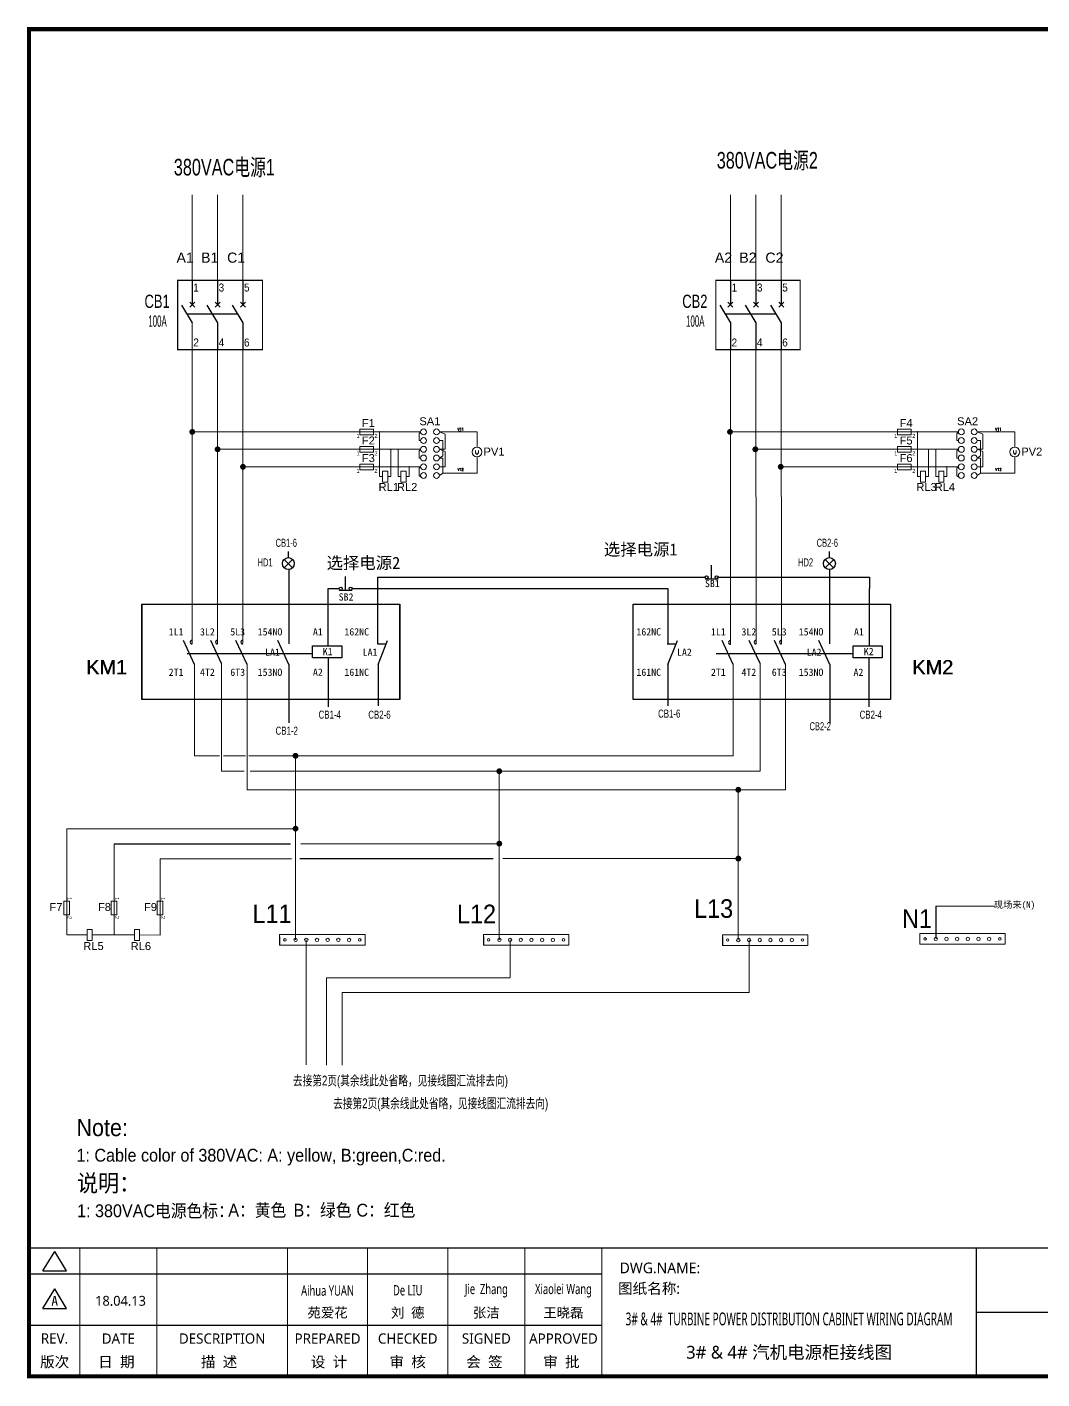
# Model space of a CAD drawing. Extents: x 81437 to 204847, y -54597 to -29444.
# Drawn here: x 91430 to 93804, y -41356 to -38194 of the extents above; entities that cross this region are included whole.
import ezdxf
from ezdxf.enums import TextEntityAlignment as Align
from ezdxf.lldxf.tags import DXFTag

# ---------------------------------------------------------------- set-up
doc = ezdxf.new("R2010")
doc.units = 0
doc.header["$LTSCALE"] = 100
doc.header["$MEASUREMENT"] = 0
for name, color, linetype in [('1', 9, 'Continuous'), ('t', 1, 'Continuous'), ('空气开关', 7, 'Continuous')]:
    doc.layers.add(name, color=color, linetype=linetype)
doc.layers.add('细实线', color=7, linetype='Continuous', lineweight=20)
doc.styles.add('HZ', font='arial.ttf', dxfattribs={"width": 0.7})
doc.styles.add('HZA', font='romans', dxfattribs={"width": 0.75, "bigfont": 'ams_dx'})
doc.styles.get("Standard").update_dxf_attribs({"font": ''})
doc.styles.add('微软雅黑', font='')
doc.styles.get('Standard').set_extended_font_data('SimSun')
doc.styles.get('微软雅黑').set_extended_font_data('Microsoft YaHei')
tags = doc.linetypes.add('WASTE', pattern=[0.375, 0.25, -0.125]).pattern_tags.tags
tags[6:7] = [DXFTag(74, 4), DXFTag(75, 0), DXFTag(340, '0'), DXFTag(46, 1.0), DXFTag(50, 0.0), DXFTag(44, 0.0), DXFTag(45, 0.0)]
tags[4:5] = [DXFTag(74, 4), DXFTag(75, 0), DXFTag(340, '0'), DXFTag(46, 1.0), DXFTag(50, 0.0), DXFTag(44, 0.0), DXFTag(45, 0.0)]

# ---------------------------------------------------------------- blocks, each defined once
blk = doc.blocks.new('图框')
at = {"color": 7}
for p, q in [((2209.5, -2910.4), (2209.5, -3210.4)), ((-6.2, -2970.4), (1334, -2970.4)), ((2209.5, -3060.4), (3109.5, -3060.4)), ((-6.2, -3090.4), (1334, -3090.4))]:
    blk.add_line(p, q, dxfattribs=at)
at = {"color": 7, "const_width": 3}
blk.add_lwpolyline([(4109.5, -2910.4), (-6.2, -2910.4)], dxfattribs=at)
at = {"layer": 't', "color": 7}
for p, q in [((25.8, -2963.9), (53.7, -2918)), ((81.7, -2963.9), (53.7, -2918)), ((25.8, -2963.9), (81.7, -2963.9)), ((25.8, -3051.8), (53.7, -3006)), ((81.7, -3051.8), (53.7, -3006)), ((25.8, -3051.8), (81.7, -3051.8))]:
    blk.add_line(p, q, dxfattribs=at)
at = {"layer": 't', "color": 7, "const_width": 9.62}
blk.add_lwpolyline([(4109.5, -3210.4), (4109.5, -58.9), (-6.2, -58.9), (-6.2, -3210.4)], close=True, dxfattribs=at)
at = {"layer": 't', "color": 7, "const_width": 2.4}
for points in [[(112.6, -2911.6), (112.6, -3210.4)], [(292.9, -2911.6), (292.9, -3210.4)], [(598.2, -2911.6), (598.2, -3215.3)], [(785.8, -2911.6), (785.8, -3215.3)], [(973.4, -2911.6), (973.4, -3215.3)], [(1153.7, -2911.6), (1153.7, -3215.3)], [(1334, -2911.6), (1334, -3215.3)]]:
    blk.add_lwpolyline(points, dxfattribs=at)
at = {"color": 7, "style": '微软雅黑', "flags": 8}
for tag, p, height in [('DWG.NAME:', (1375.5, -2969.2), 25), ('DWG.NO.:', (3122, -3089.3), 24), ('图纸编号', (3309.2, -3111.3), 24), ('FILENO.:', (3122.5, -3165), 24), ('文档号', (3311.6, -3183), 24)]:
    blk.add_attdef(tag, p, '', height=height, dxfattribs=at)
at = {"color": 7, "style": '微软雅黑', "width": 0.8, "flags": 8}
for tag, p, height in [('PROJECTNAME:', (3119.3, -2971.7), 24), ('PROJECT_NAME', (3324.7, -2969.2), 25)]:
    blk.add_attdef(tag, p, '', height=height, dxfattribs=at)
at = {"color": 7, "style": '微软雅黑', "flags": 8}
for tag, height, width, p in [('RENLIU', 24, 0.7, (692, -3009.2)), ('SHUFENWANG', 24, 0.7, (879.6, -3009.2)), ('FANGHOU', 24, 0.7, (1063.6, -3009.2)), ('DANDANLI', 24, 0.7, (1243.9, -3009.2)), ('#10STATIONONTROLCABINETCOVER', 30, 0.6, (1771.7, -3076)), ('HANGZHOUHOLLYSYSAUTOMATIONCO.,LTD.', 24, 0.7, (2763.9, -3104.6))]:
    blk.add_attdef(tag, text='', height=height, dxfattribs=dict(at, width=width)).set_placement(p, align=Align.MIDDLE)
for tag, p in [('图纸名称:', (1371.6, -3024.8)), ('项目名称', (3272.9, -3045.6))]:
    blk.add_attdef(tag, text='', height=25, dxfattribs=at).set_placement(p, align=Align.BOTTOM_LEFT)
at = {"color": 7, "flags": 8}
blk.add_attdef('A', text='', height=23, dxfattribs=at).set_placement((53.7, -3033.7), align=Align.MIDDLE)
at = {"color": 7, "style": '微软雅黑', "flags": 8}
for tag, height, p in [('设计时间', 23, (207.7, -3033.7)), ('刘仁', 23, (692, -3061.1)), ('王姝芬', 23, (879.6, -3061.1)), ('侯方', 23, (1063.6, -3061.1)), ('李丹丹', 23, (1243.9, -3061.1)), ('PAGEXOFX', 24, (3947.6, -3097.9)), ('REV.', 24, (53.2, -3121.9)), ('DATE', 24, (202.7, -3121.9)), ('DESCRIPTION', 24, (445.6, -3121.9)), ('PREPARED', 24, (692, -3121.9)), ('CHECKED', 24, (879.6, -3121.9)), ('SIGNED', 24, (1063.6, -3121.9)), ('APPROVED', 24, (1243.9, -3121.9)), ('图纸名称', 30, (1771.7, -3153.6)), ('第几页共几页', 24, (3947.6, -3172.9))]:
    blk.add_attdef(tag, text='', height=height, dxfattribs=at).set_placement(p, align=Align.MIDDLE)
at = {"layer": 't', "color": 7, "style": '微软雅黑'}
for s, p in [('版次', (53.7, -3176.5)), ('日  期', (198, -3176.5)), ('描  述', (438.3, -3176.5)), ('设  计', (695.3, -3176.5)), ('审  核', (879.4, -3176.5)), ('会  签', (1058.9, -3176.5)), ('审  批', (1239.1, -3176.5))]:
    blk.add_text(s, height=25, dxfattribs=at).set_placement(p, align=Align.MIDDLE_CENTER)

msp = doc.modelspace()

# ---------------------------------------------------------------- linework, layer by layer
for p, q in [((91816, -38786), (91816, -38842.9)), ((91875.3, -38786), (91875.3, -38842.9)), ((91934.7, -38786.1), (91934.7, -38842.9)), ((93075.2, -38786), (93075.2, -38842.9)), ((93134.6, -38786), (93134.6, -38842.9)), ((93193.9, -38786.1), (93193.9, -38842.9)), ((91791, -38844.4), (91816, -38885.1)), ((91810.2, -38848.7), (91821.8, -38837.1)), ((91810.2, -38837.1), (91821.8, -38848.7)), ((91850.3, -38844.4), (91875.3, -38885.1)), ((91869.5, -38848.7), (91881.2, -38837.1)), ((91869.5, -38837.1), (91881.2, -38848.7)), ((91909.6, -38844.4), (91934.7, -38885.1)), ((91928.9, -38848.7), (91940.5, -38837.1)), ((91928.9, -38837.1), (91940.5, -38848.7)), ((93050.2, -38844.4), (93075.2, -38885.1)), ((93069.4, -38848.7), (93081.1, -38837.1)), ((93069.4, -38837.1), (93081.1, -38848.7)), ((93109.5, -38844.4), (93134.6, -38885.1)), ((93128.7, -38848.7), (93140.4, -38837.1)), ((93128.7, -38837.1), (93140.4, -38848.7)), ((93168.9, -38844.4), (93193.9, -38885.1)), ((93188.1, -38848.7), (93199.7, -38837.1)), ((93188.1, -38837.1), (93199.7, -38848.7)), ((91875.3, -38885.1), (91875.3, -38948.2)), ((91934.7, -38885.1), (91934.7, -38948.2)), ((93075.2, -38885.1), (93075.2, -38948.2)), ((93134.6, -38885.1), (93134.6, -38948.2)), ((93193.9, -38885.1), (93193.9, -38948.2)), ((92041, -39434.6), (92041, -39420.2)), ((93306.7, -39434.6), (93306.7, -39420.2)), ((92031, -39438.7), (92050.9, -39458.4)), ((92051, -39438.9), (92031.2, -39458.7)), ((92042, -39462.6), (92042, -39636.4)), ((93031.1, -39484.1), (93031.1, -39452.1)), ((93296.7, -39438.7), (93316.6, -39458.4)), ((93316.7, -39438.9), (93296.9, -39458.7)), ((93306.6, -39462.6), (93306.6, -39636.5)), ((92174.9, -39510.7), (92174.9, -39478.8)), ((92249.4, -39480.4), (92249.4, -39636.5)), ((92249.4, -39480.4), (93016, -39480.5)), ((93016.2, -39484.1), (93046.2, -39484.1)), ((93046.1, -39480.4), (93400.1, -39480.4)), ((93400.1, -39480.4), (93400.1, -39507.1)), ((92134.4, -39641.3), (92134.4, -39507.1)), ((92134.4, -39507.1), (92159.8, -39507.1)), ((92160, -39510.7), (92190, -39510.7)), ((92190, -39507.2), (92928.4, -39507.2)), ((92191.1, -39507.1), (92883.8, -39507.1)), ((92928.4, -39507.1), (92928.4, -39636.4)), ((93400.1, -39641.3), (93400.1, -39507.1)), ((91821.6, -39684.6), (91795.8, -39628.3)), ((91884.7, -39682), (91859.3, -39628.4)), ((91944.2, -39684.6), (91918.4, -39628.3)), ((92042.2, -39684.6), (92016.4, -39628.3)), ((92249.4, -39636.5), (92268.8, -39636.5)), ((92250.6, -39636.4), (92269.9, -39636.4)), ((92250.8, -39684.6), (92273.2, -39628.3)), ((92927.2, -39636.5), (92946.6, -39636.5)), ((92928.4, -39636.4), (92947.7, -39636.4)), ((92928.6, -39684.6), (92951, -39628.3)), ((93081.5, -39684.7), (93055.6, -39628.4)), ((93144.5, -39682), (93119.3, -39628.8)), ((93204.1, -39684.7), (93178.3, -39628.4)), ((93307.9, -39684.6), (93282.1, -39628.3)), ((92042.2, -39684.6), (92042.2, -39821.2)), ((92134.4, -39669), (92134.4, -39783.9)), ((92250.8, -39684.6), (92250.8, -39781.1)), ((92928.6, -39684.6), (92928.6, -39781.5)), ((93307.9, -39684.6), (93307.9, -39822.4)), ((93399, -39669), (93399, -39784)), ((93555.5, -40249.7), (93555.5, -40325.9))]:
    msp.add_line(p, q)
at = {"color": 7, "lineweight": 15}
for p, q in [((92350.3, -39140.5), (92346.6, -39144)), ((92346.6, -39144), (92346.6, -39160.9)), ((92394.4, -39140.5), (92407.8, -39145.7)), ((92394.4, -39140.5), (92439.4, -39140.5)), ((92407.8, -39145.7), (92407.8, -39181.3)), ((92444.6, -39140.5), (92482.3, -39140.5)), ((92482.3, -39140.5), (92482.3, -39176)), ((93608.4, -39140.5), (93604.6, -39144)), ((93604.6, -39144), (93604.6, -39160.9)), ((93652.4, -39140.5), (93665.9, -39145.7)), ((93652.4, -39140.5), (93697.4, -39140.5)), ((93665.9, -39145.7), (93665.9, -39181.3)), ((93702.7, -39140.5), (93740.3, -39140.5)), ((93740.3, -39140.5), (93740.3, -39176)), ((92350.3, -39160.9), (92346.6, -39160.9)), ((92350.3, -39181.3), (92346.6, -39184.8)), ((92394.4, -39160.9), (92402.4, -39160.9)), ((92394.4, -39181.3), (92407.8, -39186.5)), ((92394.4, -39181.3), (92407.8, -39181.3)), ((92402.4, -39160.9), (92402.4, -39196.6)), ((93608.4, -39160.9), (93604.6, -39160.9)), ((93608.4, -39181.3), (93604.6, -39184.8)), ((93652.4, -39160.9), (93660.4, -39160.9)), ((93652.4, -39181.3), (93665.9, -39186.5)), ((93652.4, -39181.3), (93665.9, -39181.3)), ((93660.4, -39160.9), (93660.4, -39196.6)), ((92346.6, -39184.8), (92346.6, -39201.7)), ((92350.3, -39201.7), (92346.6, -39201.7)), ((92402.4, -39196.6), (92394.4, -39201.7)), ((92394.4, -39201.7), (92402.4, -39201.7)), ((92402.4, -39201.7), (92402.4, -39237.4)), ((92407.8, -39186.5), (92407.8, -39222.1)), ((92479, -39183.8), (92479, -39189.6)), ((92479, -39189.6), (92482.2, -39193.6)), ((92482.2, -39193.6), (92485.5, -39189.6)), ((92482.3, -39199), (92482.3, -39237.4)), ((92485.5, -39189.6), (92485.5, -39183.8)), ((93604.6, -39184.8), (93604.6, -39201.7)), ((93608.4, -39201.7), (93604.6, -39201.7)), ((93660.4, -39196.6), (93652.4, -39201.7)), ((93652.4, -39201.7), (93660.4, -39201.7)), ((93660.4, -39201.7), (93660.4, -39237.4)), ((93665.9, -39186.5), (93665.9, -39222.1)), ((93737, -39183.8), (93737, -39189.6)), ((93737, -39189.6), (93740.3, -39193.6)), ((93740.3, -39193.6), (93743.6, -39189.6)), ((93740.3, -39199), (93740.3, -39237.4)), ((93743.6, -39189.6), (93743.6, -39183.8)), ((92350.3, -39222.1), (92346.6, -39225.7)), ((92346.6, -39225.7), (92346.6, -39242.6)), ((92394.4, -39222.1), (92407.8, -39222.1)), ((92402.4, -39237.4), (92394.4, -39242.6)), ((92402.4, -39237.4), (92439.4, -39237.4)), ((92439.4, -39237.4), (92482.3, -39237.4)), ((93608.4, -39222.1), (93604.6, -39225.7)), ((93604.6, -39225.7), (93604.6, -39242.6)), ((93652.4, -39222.1), (93665.9, -39222.1)), ((93660.4, -39237.4), (93652.4, -39242.6)), ((93660.4, -39237.4), (93697.4, -39237.4)), ((93697.4, -39237.4), (93740.3, -39237.4))]:
    msp.add_line(p, q, dxfattribs=at)
at = {"ltscale": 5}
for p, q in [((92444.6, -39140.5), (92439.4, -39140.5)), ((93702.7, -39140.5), (93697.4, -39140.5))]:
    msp.add_line(p, q, dxfattribs=at)
at = {"color": 3, "lineweight": 15}
for p, q in [((91875.4, -39181.3), (92350.3, -39181.3)), ((93133.4, -39181.3), (93608.4, -39181.3))]:
    msp.add_line(p, q, dxfattribs=at)
at = {"color": 1, "lineweight": 15}
for p, q in [((91934.7, -39222.2), (92350.3, -39222.1)), ((93192.7, -39222.2), (93608.4, -39222.1))]:
    msp.add_line(p, q, dxfattribs=at)
at = {"linetype": 'WASTE', "ltscale": 4}
for p, q in [((91804.2, -39659), (92095.9, -39659)), ((93041.9, -39659), (93361.6, -39659))]:
    msp.add_line(p, q, dxfattribs=at)
at = {"color": 2}
msp.add_line((91522.5, -40068.8), (92057.6, -40068.7), dxfattribs=at)
at = {"color": 3}
for p, q in [((91633.5, -40103.8), (92046.1, -40103.8)), ((92069.9, -40103.8), (92534.4, -40103.7))]:
    msp.add_line(p, q, dxfattribs=at)
at = {"color": 1}
for p, q in [((91741, -40138.9), (92048.3, -40138.8)), ((92067.7, -40138.8), (92519.9, -40138.8)), ((92542.5, -40137.8), (93090.2, -40138.7))]:
    msp.add_line(p, q, dxfattribs=at)
at = {"color": 6}
for p, q in [((92020.4, -40321.4), (92020.4, -40341.4)), ((92497.1, -40321.4), (92497.1, -40341.4)), ((93056.2, -40321.7), (93056.2, -40341.7))]:
    msp.add_line(p, q, dxfattribs=at)
at = {"color": 4, "linetype": 'WASTE'}
for points in [[(91698.1, -39543.6), (92300.6, -39543.6), (92300.6, -39766.6), (91698.1, -39766.6)], [(91699.2, -39543.5), (92301.7, -39543.5), (92301.7, -39766.5), (91699.2, -39766.5)], [(92847.4, -39543.6), (93449.9, -39543.6), (93449.9, -39766.6), (92847.4, -39766.6)]]:
    msp.add_lwpolyline(points, close=True, dxfattribs=at)
for points in [[(92097.4, -39641.3), (92165.7, -39641.3), (92165.7, -39669), (92097.4, -39669)], [(93362, -39641.3), (93430.3, -39641.3), (93430.3, -39669), (93362, -39669)]]:
    msp.add_lwpolyline(points, close=True)
at = {"color": 6, "lineweight": 20}
for points in [[(92020.4, -40341.4), (92220.4, -40341.4), (92220.4, -40316.4), (92020.4, -40316.4)], [(92497.1, -40341.4), (92697.1, -40341.4), (92697.1, -40316.4), (92497.1, -40316.4)], [(93056.2, -40341.7), (93256.2, -40341.7), (93256.2, -40316.7), (93056.2, -40316.7)], [(93518, -40339.1), (93718, -40339.1), (93718, -40314.1), (93518, -40314.1)]]:
    msp.add_lwpolyline(points, close=True, dxfattribs=at)
at = {"color": 7, "lineweight": 15}
for centre, radius in [((92357.2, -39140.5), 6.88), ((92387.5, -39140.5), 6.88), ((93615.3, -39140.5), 6.88), ((93645.5, -39140.5), 6.88), ((92357.2, -39160.9), 6.88), ((92357.2, -39181.3), 6.88), ((92387.5, -39160.9), 6.88), ((92387.5, -39181.3), 6.88), ((92482.3, -39187.5), 11.5), ((93615.3, -39160.9), 6.88), ((93615.3, -39181.3), 6.88), ((93645.5, -39160.9), 6.88), ((93645.5, -39181.3), 6.88), ((93740.3, -39187.5), 11.5), ((92357.2, -39201.7), 6.88), ((92387.5, -39201.7), 6.88), ((93615.3, -39201.7), 6.88), ((93645.5, -39201.7), 6.88), ((92357.2, -39222.1), 6.88), ((92357.2, -39242.6), 6.88), ((92387.5, -39222.1), 6.88), ((92387.5, -39242.6), 6.88), ((93615.3, -39222.1), 6.88), ((93615.3, -39242.6), 6.88), ((93645.5, -39222.1), 6.88), ((93645.5, -39242.6), 6.88)]:
    msp.add_circle(centre, radius, dxfattribs=at)
for centre, radius in [((92040.9, -39448.6), 14), ((93306.6, -39448.6), 14), ((93019.5, -39480.5), 3.52), ((93042.6, -39480.5), 3.52), ((92163.4, -39507.2), 3.52), ((92186.4, -39507.2), 3.52)]:
    msp.add_circle(centre, radius)
at = {"color": 6, "lineweight": 20}
for centre, radius in [((92032.9, -40328.9), 3), ((92057.9, -40328.9), 4), ((92082.9, -40328.9), 4), ((92107.9, -40328.9), 4), ((92132.9, -40328.9), 4), ((92157.9, -40328.9), 4), ((92182.9, -40328.9), 4), ((92207.9, -40328.9), 3), ((92509.6, -40328.9), 3), ((92534.6, -40328.9), 4), ((92559.6, -40328.9), 4), ((92584.6, -40328.9), 4), ((92609.6, -40328.9), 4), ((92634.6, -40328.9), 4), ((92659.6, -40328.9), 4), ((92684.6, -40328.9), 3), ((93068.7, -40329.2), 3), ((93093.7, -40329.2), 4), ((93118.7, -40329.2), 4), ((93143.7, -40329.2), 4), ((93168.7, -40329.2), 4), ((93193.7, -40329.2), 4), ((93218.7, -40329.2), 4), ((93243.7, -40329.2), 3), ((93530.5, -40326.6), 3), ((93555.5, -40326.6), 4), ((93580.5, -40326.6), 4), ((93605.5, -40326.6), 4), ((93630.5, -40326.6), 4), ((93655.5, -40326.6), 4), ((93680.5, -40326.6), 4), ((93705.5, -40326.6), 3)]:
    msp.add_circle(centre, radius, dxfattribs=at)
for centre in [(91815.4, -39632.4), (91874.8, -39632.4), (91934.1, -39632.4), (93074.7, -39633.2), (93134.6, -39632.5), (93194, -39632.4)]:
    msp.add_arc(centre, 4.15, 81.3124, 278.6876)
at = {"layer": '空气开关'}
for p, q in [((91803.5, -38864.7), (91922.2, -38864.7)), ((93062.7, -38864.7), (93181.4, -38864.7))]:
    msp.add_line(p, q, dxfattribs=at)
at = {"layer": '空气开关', "const_width": 2.5}
for points in [[(91782, -38786.1), (91980.2, -38786.1), (91980.2, -38948.2), (91782, -38948.2)], [(93041.2, -38786.1), (93238.2, -38786.1), (93238.2, -38948.2), (93041.2, -38948.2)]]:
    msp.add_lwpolyline(points, close=True, dxfattribs=at)
at = {"layer": '细实线', "color": 2}
for p, q in [((91815.8, -38585.8), (91815.8, -38785.9)), ((93075, -38585.8), (93075, -38785.9)), ((91816, -38948.2), (91816.1, -39636.5)), ((93075.2, -38948.2), (93075.3, -39637.3)), ((92350.3, -39140.5), (91816, -39140.5)), ((93608.4, -39140.5), (93074.1, -39140.5)), ((91821.6, -39684.7), (91821.6, -39898.2)), ((93081.5, -39684.7), (93081.5, -39898.2)), ((91879.7, -39898.2), (91821.6, -39898.2)), ((91941, -39898.2), (91889.3, -39898.2)), ((92598.1, -39898.2), (91948.8, -39898.2)), ((92057.7, -40329), (92057.6, -39898.2)), ((93081.5, -39898.2), (92598.9, -39898.2)), ((91522.5, -40068.8), (91522.5, -40317.4)), ((92082.8, -40328.9), (92082.8, -40620.8))]:
    msp.add_line(p, q, dxfattribs=at)
at = {"layer": '细实线', "color": 3}
for p, q in [((91875.3, -38585.7), (91875.3, -38785.9)), ((93134.6, -38585.7), (93134.6, -38785.9)), ((91875.3, -38948.2), (91875.4, -39636.5)), ((93134.6, -38948.2), (93135.2, -39636.6)), ((91884.7, -39682), (91884.6, -39934.4)), ((93144.5, -39682), (93144.4, -39934.4)), ((91937.5, -39934.4), (91884.6, -39934.4)), ((92598.9, -39934.4), (91951.3, -39934.4)), ((92534.4, -40329), (92534.4, -39934.4)), ((93144.4, -39934.4), (92598.9, -39934.4)), ((91633.5, -40103.8), (91633.4, -40317.4)), ((92559.5, -40328.8), (92559.5, -40417.1)), ((92559.8, -40417.3), (92130.3, -40417.3)), ((92130.3, -40417.3), (92130.3, -40621.9))]:
    msp.add_line(p, q, dxfattribs=at)
at = {"layer": '细实线', "color": 1}
for p, q in [((91934.7, -38585.9), (91934.7, -38786.1)), ((93193.9, -38585.9), (93193.9, -38786.1)), ((91934.7, -38948.2), (91934.8, -39635.9)), ((93193.9, -38948.2), (93194.6, -39636.5)), ((91944.2, -39684.7), (91944.2, -39977.6)), ((93204.1, -39684.7), (93204.1, -39977.6)), ((92598.8, -39977.6), (91944.2, -39977.6)), ((93204.1, -39977.6), (92598.9, -39977.6)), ((93093.6, -40329), (93093.5, -39977.6)), ((91741, -40138.9), (91741.1, -40317.5)), ((93118.6, -40329.1), (93118.6, -40452.3)), ((93118.6, -40452.3), (92166.6, -40452.3)), ((92166.6, -40452.3), (92166.6, -40621.9))]:
    msp.add_line(p, q, dxfattribs=at)
at = {"layer": '细实线', "color": 0}
for p, q in [((91816, -38885.1), (91816, -38948.2)), ((92280.3, -39245.3), (92280.3, -39181.3)), ((93538.3, -39245.3), (93538.3, -39181.3)), ((92323.2, -39245.3), (92323.2, -39222.1)), ((93581.2, -39245.3), (93581.2, -39222.1)), ((91633.4, -40317.4), (91582.2, -40317.4)), ((91741, -40317.5), (91693, -40317.4))]:
    msp.add_line(p, q, dxfattribs=at)
at = {"layer": '细实线', "color": 7}
for p, q in [((92254.4, -39140.5), (92254.4, -39245.3)), ((93512.5, -39140.5), (93512.5, -39245.3)), ((92297.8, -39181.4), (92297.8, -39245.3)), ((93555.8, -39181.4), (93555.8, -39245.3))]:
    msp.add_line(p, q, dxfattribs=at)
at = {"layer": '细实线'}
for p, q in [((92261.5, -39245.3), (92254.4, -39245.3)), ((92280.3, -39245.3), (92273.7, -39245.3)), ((92304.3, -39245.3), (92297.8, -39245.3)), ((92323.2, -39245.3), (92316.6, -39245.3)), ((92346.6, -39242.6), (92352.8, -39247.8)), ((93519.5, -39245.3), (93512.5, -39245.3)), ((93538.3, -39245.3), (93531.8, -39245.3)), ((93562.4, -39245.3), (93555.8, -39245.3)), ((93581.2, -39245.3), (93574.6, -39245.3)), ((93604.6, -39242.6), (93610.8, -39247.8)), ((93693.7, -40249.7), (93555.5, -40249.7)), ((91569.9, -40317.4), (91522.5, -40317.4)), ((91680.8, -40317.4), (91633.4, -40317.4))]:
    msp.add_line(p, q, dxfattribs=at)
at = {"layer": '细实线', "color": 7}
for points, const_width in [([(91812.7, -39140.5, 1), (91819.5, -39140.5, 1)], 6.8), ([(92254.4, -39141.3, 1), (92254.4, -39139.6, 1)], 1.69), ([(93070.7, -39140.5, 1), (93077.5, -39140.5, 1)], 6.8), ([(93512.5, -39141.3, 1), (93512.5, -39139.6, 1)], 1.69), ([(91872, -39181.3, 1), (91878.8, -39181.3, 1)], 6.8), ([(92280.3, -39182.2, 1), (92280.3, -39180.5, 1)], 1.69), ([(92297.8, -39182.3, 1), (92297.8, -39180.6, 1)], 1.69), ([(93130, -39181.3, 1), (93136.8, -39181.3, 1)], 6.8), ([(93538.3, -39182.2, 1), (93538.3, -39180.5, 1)], 1.69), ([(93555.8, -39182.3, 1), (93555.8, -39180.6, 1)], 1.69), ([(91931.4, -39222.2, 1), (91938.2, -39222.2, 1)], 6.8), ([(92323.2, -39223, 1), (92323.2, -39221.3, 1)], 1.69), ([(93189.4, -39222.2, 1), (93196.2, -39222.2, 1)], 6.8), ([(93581.2, -39223, 1), (93581.2, -39221.3, 1)], 1.69), ([(92054.3, -39898.2, 1), (92061.1, -39898.2, 1)], 6.8), ([(92531, -39934.4, 1), (92537.8, -39934.4, 1)], 6.8), ([(93090.1, -39977.6, 1), (93096.9, -39977.6, 1)], 6.8), ([(92054.3, -40068.7, 1), (92061.1, -40068.7, 1)], 6.8), ([(92531, -40103.7, 1), (92537.8, -40103.7, 1)], 6.8), ([(93090.2, -40138.7, 1), (93097, -40138.7, 1)], 6.8)]:
    msp.add_lwpolyline(points, format="xyb", close=True, dxfattribs=dict(at, const_width=const_width))
at = {"layer": '细实线', "color": 0}
for points in [[(92208.1, -39133.9), (92240.2, -39133.9), (92240.2, -39147.1), (92208.1, -39147.1)], [(93466.1, -39133.9), (93498.3, -39133.9), (93498.3, -39147.1), (93466.1, -39147.1)], [(92208.1, -39174.7), (92240.2, -39174.7), (92240.2, -39187.9), (92208.1, -39187.9)], [(93466.1, -39174.7), (93498.3, -39174.7), (93498.3, -39187.9), (93466.1, -39187.9)], [(92208.1, -39215.8), (92240.2, -39215.8), (92240.2, -39229), (92208.1, -39229)], [(93466.1, -39215.8), (93498.3, -39215.8), (93498.3, -39229), (93466.1, -39229)], [(91529.1, -40238.4), (91529.1, -40270.5), (91515.9, -40270.5), (91515.9, -40238.4)], [(91639.9, -40238.4), (91639.9, -40270.5), (91626.7, -40270.5), (91626.7, -40238.4)], [(91747.6, -40238.4), (91747.6, -40270.5), (91734.4, -40270.5), (91734.4, -40238.4)]]:
    msp.add_lwpolyline(points, close=True, dxfattribs=at)
at = {"layer": '细实线'}
for points in [[(92261.5, -39232.6), (92261.5, -39258), (92273.7, -39258), (92273.7, -39232.6)], [(92304.3, -39232.6), (92304.3, -39258), (92316.6, -39258), (92316.6, -39232.6)], [(93519.5, -39232.6), (93519.5, -39258), (93531.8, -39258), (93531.8, -39232.6)], [(93562.4, -39232.6), (93562.4, -39258), (93574.6, -39258), (93574.6, -39232.6)], [(91582.2, -40304.6), (91582.2, -40330.1), (91569.9, -40330.1), (91569.9, -40304.6)], [(91693, -40304.7), (91693, -40330.2), (91680.8, -40330.2), (91680.8, -40304.7)]]:
    msp.add_lwpolyline(points, close=True, dxfattribs=at)

# ---------------------------------------------------------------- block references
at = {"color": 1}
ref = msp.add_blockref('图框', (91440.6, -38139.5), dxfattribs=at)
ref.add_attrib('图纸名称:', '图纸名称:', dxfattribs={"color": 7, "height": 25, "style": '微软雅黑', "flags": 8}).set_placement((92812.2, -41164.3), align=Align.BOTTOM_LEFT)
ref.add_attrib('#10STATIONONTROLCABINETCOVER', '3# & 4#  TURBINE POWER DISTRIBUTION CABINET WIRING DIAGRAM', dxfattribs={"color": 7, "height": 30, "style": '微软雅黑', "width": 0.6, "flags": 8}).set_placement((93212.3, -41215.5), align=Align.MIDDLE)
ref.add_attrib('DWG.NAME:', 'DWG.NAME:', (92816, -41108.7), dxfattribs={"color": 7, "height": 25, "style": '微软雅黑', "flags": 8})
ref.add_attrib('DANDANLI', 'Xiaolei Wang', dxfattribs={"color": 7, "height": 24, "style": '微软雅黑', "width": 0.7, "flags": 8}).set_placement((92684.4, -41148.7), align=Align.MIDDLE)
ref.add_attrib('FANGHOU', 'Jie  Zhang', dxfattribs={"color": 7, "height": 24, "style": '微软雅黑', "width": 0.7, "flags": 8}).set_placement((92504.1, -41148.7), align=Align.MIDDLE)
ref.add_attrib('SHUFENWANG', 'De LIU', dxfattribs={"color": 7, "height": 24, "style": '微软雅黑', "width": 0.7, "flags": 8}).set_placement((92320.2, -41148.7), align=Align.MIDDLE)
ref.add_attrib('RENLIU', 'Aihua YUAN', dxfattribs={"color": 7, "height": 24, "style": '微软雅黑', "width": 0.7, "flags": 8}).set_placement((92132.6, -41148.7), align=Align.MIDDLE)
ref.add_attrib('APPROVED', 'APPROVED', dxfattribs={"color": 7, "height": 24, "style": '微软雅黑'}).set_placement((92684.4, -41261.4), align=Align.MIDDLE)
ref.add_attrib('SIGNED', 'SIGNED', dxfattribs={"color": 7, "height": 24, "style": '微软雅黑'}).set_placement((92504.1, -41261.4), align=Align.MIDDLE)
ref.add_attrib('CHECKED', 'CHECKED', dxfattribs={"color": 7, "height": 24, "style": '微软雅黑'}).set_placement((92320.2, -41261.4), align=Align.MIDDLE)
ref.add_attrib('PREPARED', 'PREPARED', dxfattribs={"color": 7, "height": 24, "style": '微软雅黑'}).set_placement((92132.6, -41261.4), align=Align.MIDDLE)
ref.add_attrib('DESCRIPTION', 'DESCRIPTION', dxfattribs={"color": 7, "height": 24, "style": '微软雅黑'}).set_placement((91886.1, -41261.4), align=Align.MIDDLE)
ref.add_attrib('DATE', 'DATE', dxfattribs={"color": 7, "height": 24, "style": '微软雅黑', "flags": 8}).set_placement((91643.3, -41261.4), align=Align.MIDDLE)
ref.add_attrib('REV.', 'REV.', dxfattribs={"color": 7, "height": 24, "style": '微软雅黑', "flags": 8}).set_placement((91493.8, -41261.4), align=Align.MIDDLE)
ref.add_attrib('A', 'A', dxfattribs={"color": 7, "height": 23, "flags": 8}).set_placement((91494.3, -41173.2), align=Align.MIDDLE)
ref.add_attrib('设计时间', '18.04.13', dxfattribs={"color": 7, "height": 23, "style": '微软雅黑', "flags": 8}).set_placement((91648.3, -41173.2), align=Align.MIDDLE)
ref.add_attrib('李丹丹', '王晓磊', dxfattribs={"color": 7, "height": 23, "style": '微软雅黑', "flags": 8}).set_placement((92684.4, -41200.5), align=Align.MIDDLE)
ref.add_attrib('侯方', '张洁', dxfattribs={"color": 7, "height": 23, "style": '微软雅黑', "flags": 8}).set_placement((92504.1, -41200.5), align=Align.MIDDLE)
ref.add_attrib('王姝芬', '刘  德', dxfattribs={"color": 7, "height": 23, "style": '微软雅黑', "flags": 8}).set_placement((92320.2, -41200.5), align=Align.MIDDLE)
ref.add_attrib('刘仁', '苑爱花', dxfattribs={"color": 7, "height": 23, "style": '微软雅黑', "flags": 8}).set_placement((92132.6, -41200.5), align=Align.MIDDLE)
ref.add_attrib('图纸名称', '3# & 4# 汽机电源柜接线图', dxfattribs={"color": 7, "height": 30, "style": '微软雅黑', "flags": 8}).set_placement((93212.3, -41293), align=Align.MIDDLE)

# ---------------------------------------------------------------- texts
at = {"color": 7, "lineweight": 15, "style": 'HZA', "width": 0.75}
for s, p in [('V11', (92436.9, -39137.8)), ('V11', (93694.9, -39137.8)), ('V12', (92436.9, -39231.8)), ('V12', (93694.9, -39231.8))]:
    msp.add_text(s, height=6.57, dxfattribs=at).set_placement(p)
at = {"style": 'HZ'}
for s, height, width, p in [('L11', 43.56, 0.9, (91957.2, -40289.7)), ('L12', 43.56, 0.9, (92435.4, -40289.9)), ('L13', 43.56, 0.9, (92990.1, -40277.3)), ('N1', 43.56, 0.9, (93476.6, -40301)), ('去接第2页(其余线此处省略，见接线图汇流排去向)', 23.1, 0.7, (92051.6, -40669.4)), ('去接第2页(其余线此处省略，见接线图汇流排去向)', 23.1, 0.7, (92145.8, -40722.6))]:
    msp.add_text(s, height=height, dxfattribs=dict(at, width=width)).set_placement(p)
msp.add_text('现场来(N)', height=15.43).set_placement((93691.7, -40254.4))
at = {"color": 3, "style": 'HZ', "width": 0.9}
for s, height, p in [('Note:', 40, (91545.3, -40787.9)), ('1: Cable color of 380VAC: A: yellow, B:green,C:red.', 30, (91545.3, -40847.6)), ('说明：', 40, (91546.7, -40917.8)), ('说明：', 40, (91546.7, -40917.8)), ('1: 380VAC电源色标：', 30, (91546.7, -40977.5)), ('A：黄色', 30, (91900.4, -40976.1)), ('B：绿色', 30, (92053, -40976.1)), ('C：红色', 30, (92200.2, -40976.1))]:
    msp.add_text(s, height=height, dxfattribs=at).set_placement(p)
at = {"char_height": 18.81, "attachment_point": 1, "style": 'HZ'}
for s, insert, width in [('{\\fstzhongsong|b0|i0|c134|p0;CB1-6}', (92011.1, -39390.5), 250.454), ('{\\fstzhongsong|b0|i0|c134|p0;CB2-6}', (93276.8, -39390.5), 250.454), ('{\\fSTZhongsong|b0|i0|c134|p0;HD1}', (91968.9, -39436.4), 268.234), ('{\\fSTZhongsong|b0|i0|c134|p0;HD2}', (93233.3, -39436.4), 268.234), ('CB1-4', (92111.7, -39792.6), 250.454), ('{CB2-6}', (92228, -39792.6), 250.454), ('CB1-6', (92905.9, -39790.2), 250.454), ('CB2-4', (93377.4, -39792.6), 250.454), ('{CB1-2}', (92011.1, -39830.1), 250.454), ('{\\fstzhongsong|b0|i0|c134|p0;CB2-2}', (93260.1, -39819.7), 250.454)]:
    msp.add_mtext(s, dxfattribs=dict(at, insert=insert, width=width))
at = {"char_height": 28.09, "width": 302.018, "attachment_point": 1}
for s, insert in [('{选择\\C7;电源1}', (92779.1, -39401.5)), ('{选择\\C7;电源2}', (92130.4, -39432.9))]:
    msp.add_mtext(s, dxfattribs=dict(at, insert=insert))
at = {"linetype": 'WASTE', "width": 18.995, "attachment_point": 1}
for s, insert, char_height in [('{\\fFangSong|b0|i0|c134|p0;SB1}', (93015.5, -39486.8), 16.954), ('{\\fFangSong|b0|i0|c134|p0;SB2}', (92158.6, -39518.2), 16.954), ('1L1', (91761, -39599.8), 16.95), ('3L2', (91834.2, -39599.8), 16.95), ('5L3', (91905.1, -39599.8), 16.95), ('154NO', (91969.2, -39599.8), 16.95), ('A1', (92098.4, -39599.8), 16.95), ('162NC', (92172, -39599.8), 16.95), ('162NC', (92855.2, -39599.8), 16.95), ('1L1', (93029.5, -39599.8), 16.95), ('3L2', (93101, -39599.8), 16.95), ('5L3', (93171.9, -39599.8), 16.95), ('154NO', (93234.9, -39599.8), 16.95), ('A1', (93364.1, -39599.8), 16.95), ('{\\fFangSong|b0|i0|c134|p0;LA1}', (91986.5, -39647.4), 16.954), ('K1', (92121.4, -39645.9), 16.95), ('{\\fFangSong|b0|i0|c134|p0;LA1}', (92214.8, -39647.4), 16.954), ('{\\fFangSong|b0|i0|c134|p0;LA2}', (92950.2, -39647.4), 16.954), ('{\\fFangSong|b0|i0|c134|p0;LA2}', (93253.6, -39647.4), 16.954), ('K2', (93387.1, -39645.9), 16.95), ('2T1', (91761, -39694.3), 16.95), ('4T2', (91834.2, -39694.3), 16.95), ('6T3', (91905.1, -39694.3), 16.95), ('153NO', (91969.2, -39694.3), 16.95), ('A2', (92098.4, -39694.2), 16.95), ('161NC', (92172, -39694.3), 16.95), ('161NC', (92855.2, -39694.3), 16.95), ('2T1', (93029.5, -39694.3), 16.95), ('4T2', (93101, -39694.3), 16.95), ('6T3', (93171.9, -39694.3), 16.95), ('153NO', (93234.9, -39694.3), 16.95), ('A2', (93363, -39694.3), 16.95)]:
    msp.add_mtext(s, dxfattribs=dict(at, insert=insert, char_height=char_height))
at = {"layer": '1', "color": 7, "linetype": 'Continuous', "style": 'HZ', "width": 0.7}
for s, p in [('380VAC电源2', (93043.1, -38524.6)), ('380VAC电源1', (91773, -38540.7))]:
    msp.add_text(s, height=38.81, dxfattribs=at).set_placement(p)
at = {"layer": '空气开关', "style": 'HZ', "width": 0.9}
for s, p in [('1', (91818.5, -38812.2)), ('3', (91877.8, -38812.2)), ('5', (91937.1, -38812.2)), ('1', (93077.7, -38812.2)), ('3', (93137, -38812.2)), ('5', (93196.3, -38812.2)), ('2', (91818.5, -38940.8)), ('4', (91877.8, -38940.8)), ('6', (91937.1, -38940.8)), ('2', (93077.7, -38940.8)), ('4', (93137, -38940.8)), ('6', (93196.3, -38940.8))]:
    msp.add_text(s, height=18.7, dxfattribs=at).set_placement(p)
at = {"layer": '空气开关', "style": 'HZ'}
for tag, height, width, p in [('CB1', 31, 0.7, (91733.9, -38850.6)), ('CB2', 31, 0.7, (92991.9, -38850.6)), ('100A', 26.4, 0.5, (91734.9, -38894.6)), ('100A', 26.4, 0.5, (92992.9, -38894.6))]:
    msp.add_attdef(tag, text='K', height=height, dxfattribs=dict(at, width=width)).set_placement(p, align=Align.CENTER)
at = {"layer": '细实线', "color": 7, "style": 'HZ'}
for s, height, p in [('A1', 23.71, (91779.3, -38744.8)), ('B1', 23.71, (91836.7, -38744.8)), ('C1', 23.71, (91897.6, -38744.8)), ('A2', 23.71, (93038.6, -38744.8)), ('B2', 23.71, (93095.9, -38744.8)), ('C2', 23.71, (93156.9, -38744.8)), ('F1', 18.62, (92212.9, -39129.1)), ('SA1', 18.62, (92347.4, -39125)), ('F4', 18.62, (93470.9, -39129.1)), ('SA2', 18.62, (93605.4, -39125)), ('1', 9.31, (92200.2, -39154.5)), ('2', 9.31, (92242.3, -39154.5)), ('1', 9.31, (93458.2, -39154.5)), ('2', 9.31, (93500.4, -39154.5)), ('F2', 18.62, (92212.9, -39170)), ('PV1', 18.62, (92497.5, -39196)), ('F5', 18.62, (93470.9, -39170)), ('PV2', 18.62, (93755.5, -39196)), ('1', 9.31, (92200.2, -39195.3)), ('F3', 18.62, (92212.9, -39211.1)), ('2', 9.31, (92242.3, -39195.3)), ('1', 9.31, (93458.2, -39195.3)), ('F6', 18.62, (93470.9, -39211.1)), ('2', 9.31, (93500.4, -39195.3)), ('1', 9.31, (92200.2, -39236.4)), ('2', 9.31, (92242.3, -39236.4)), ('1', 9.31, (93458.2, -39236.4)), ('2', 9.31, (93500.4, -39236.4)), ('RL1', 18.62, (92252, -39278.8)), ('RL2', 18.62, (92294.9, -39278.8)), ('RL3', 18.62, (93510, -39278.8)), ('RL4', 18.62, (93552.9, -39278.8)), ('KM1', 33.36, (91567.5, -39707.7)), ('KM1', 33.36, (91568.7, -39707.7)), ('KM2', 33.36, (93500.2, -39707.7)), ('KM2', 33.36, (93501.3, -39707.7)), ('KM2', 33.36, (93501.3, -39707.7)), ('F7', 18.62, (91482.1, -40261.2)), ('F8', 18.62, (91595.6, -40261.2)), ('F9', 18.62, (91703.3, -40261.2)), ('RL5', 18.62, (91561.2, -40352.6)), ('RL6', 18.62, (91672, -40352.7))]:
    msp.add_text(s, height=height, dxfattribs=at).set_placement(p)
for s, p in [('1', (91524.6, -40229.1)), ('1', (91635.4, -40229.1)), ('1', (91743.1, -40229.1)), ('2', (91524.6, -40273)), ('2', (91635.4, -40273)), ('2', (91743.1, -40273))]:
    msp.add_text(s, height=9.31, rotation=270, dxfattribs=at).set_placement(p)

doc.saveas('drawing.dxf')
